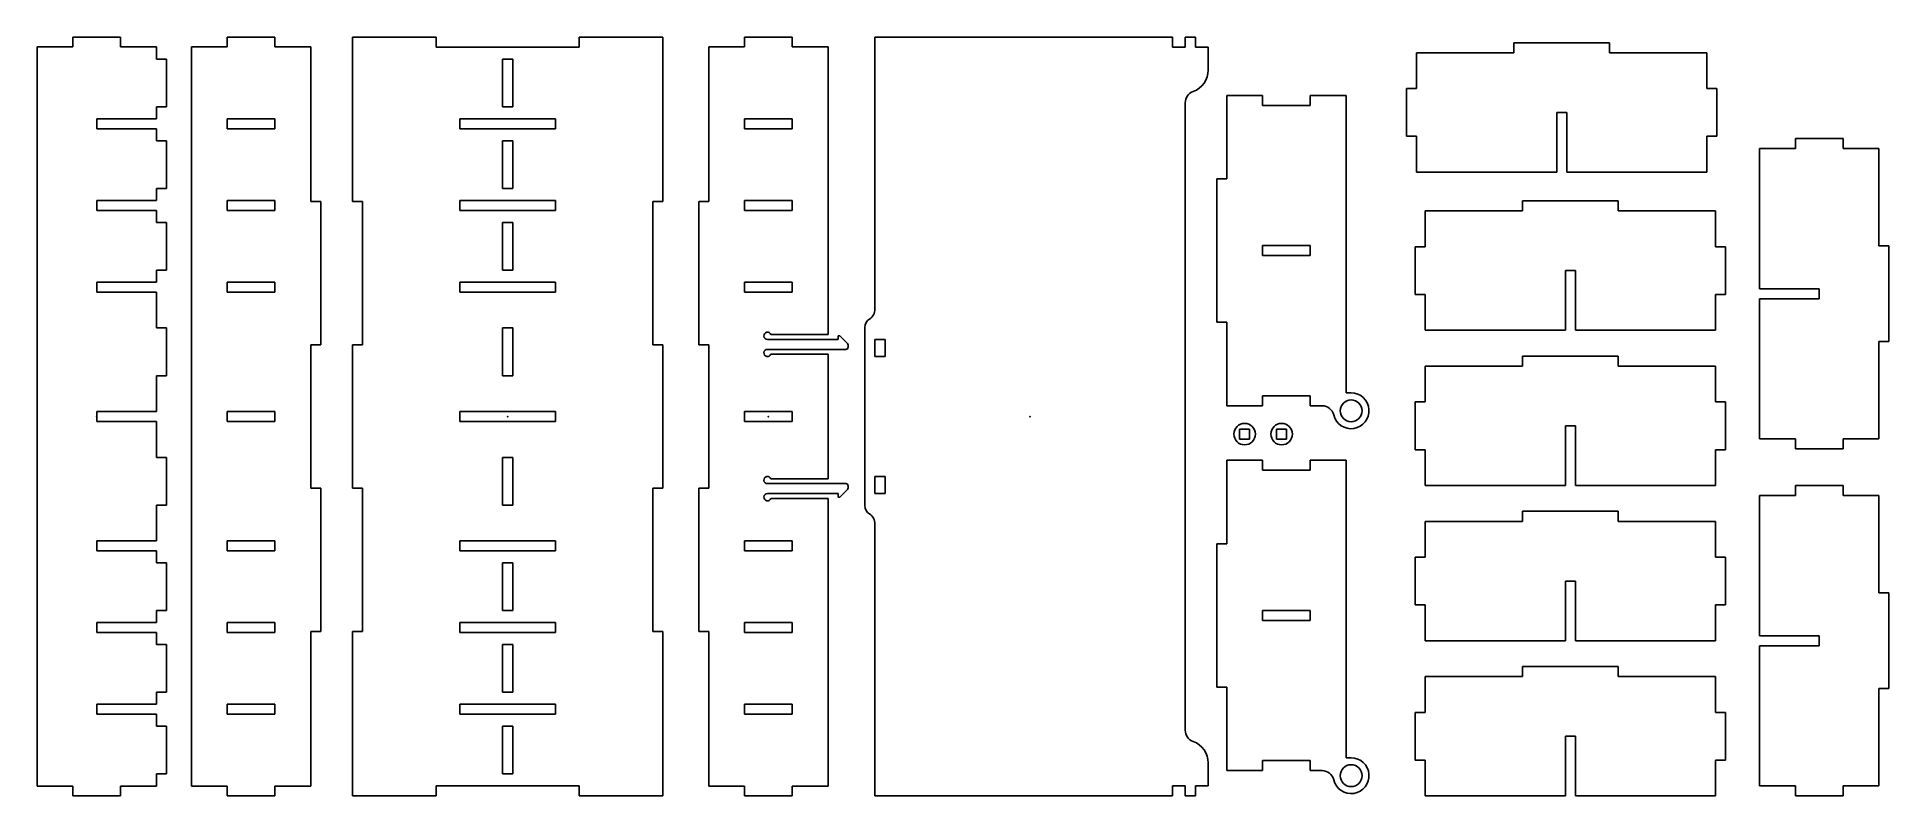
# Model space of a CAD drawing. Extents: x 25 to 801, y 13 to 331.
import ezdxf

# ---------------------------------------------------------------- set-up
doc = ezdxf.new("R2010")
doc.units = 0
doc.layers.get('0').update_dxf_attribs({"linetype": 'CONTINUOUS'})
doc.layers.add('LAYER1', color=7, linetype='CONTINUOUS')
doc.layers.add('STANDARD', color=7, linetype='CONTINUOUS')

# ---------------------------------------------------------------- blocks, each defined once
blk = doc.blocks.new('SE1')
at = {"layer": 'LAYER1', "color": 7, "linetype": 'CONTINUOUS'}
for p, q in [((544, 166.63), (544, 162.43)), ((548.2, 166.63), (544, 166.63)), ((548.2, 162.43), (548.2, 166.63)), ((544, 162.43), (548.2, 162.43))]:
    blk.add_line(p, q, dxfattribs=at)
blk.add_circle((546.1, 164.53), 4.5, dxfattribs=at)
blk = doc.blocks.new('SE')
at = {"layer": 'LAYER1'}
blk.add_blockref('SE1', (0, 0), dxfattribs=at)
blk = doc.blocks.new('SE3')
at = {"layer": 'LAYER1', "color": 7, "linetype": 'CONTINUOUS'}
for p, q in [((606.25, 63), (647.05, 63)), ((606.25, 48), (606.25, 63)), ((687.05, 67.2), (647.05, 67.2)), ((647.05, 67.2), (647.05, 63)), ((687.05, 63), (687.05, 67.2)), ((687.05, 63), (727.85, 63)), ((727.85, 63), (727.85, 48)), ((606.25, 48), (602.05, 48)), ((602.05, 28), (602.05, 48)), ((732.05, 48), (727.85, 48)), ((732.05, 48), (732.05, 28)), ((669.15, 38), (664.95, 38)), ((664.95, 38), (664.95, 13)), ((669.15, 13), (669.15, 38)), ((602.05, 28), (606.25, 28)), ((606.25, 13), (606.25, 28)), ((727.85, 28), (732.05, 28)), ((727.85, 28), (727.85, 13)), ((664.95, 13), (606.25, 13)), ((727.85, 13), (669.15, 13))]:
    blk.add_line(p, q, dxfattribs=at)
blk = doc.blocks.new('SE2')
at = {"layer": 'LAYER1'}
blk.add_blockref('SE3', (0, 0), dxfattribs=at)
blk = doc.blocks.new('SE5')
at = {"layer": 'LAYER1', "color": 7, "linetype": 'CONTINUOUS'}
for p, q in [((761.32, 143), (781.32, 143)), ((761.32, 143), (761.32, 138.8)), ((781.32, 138.8), (781.32, 143)), ((746.32, 138.8), (761.32, 138.8)), ((746.32, 80.1), (746.32, 138.8)), ((781.32, 138.8), (796.32, 138.8)), ((796.32, 138.8), (796.32, 98)), ((800.52, 98), (796.32, 98)), ((800.52, 58), (800.52, 98)), ((771.32, 80.1), (746.32, 80.1)), ((771.32, 75.9), (771.32, 80.1)), ((746.32, 17.2), (746.32, 75.9)), ((746.32, 75.9), (771.32, 75.9)), ((796.32, 58), (800.52, 58)), ((796.32, 58), (796.32, 17.2)), ((761.32, 17.2), (746.32, 17.2)), ((761.32, 17.2), (761.32, 13)), ((796.32, 17.2), (781.32, 17.2)), ((781.32, 13), (781.32, 17.2)), ((781.32, 13), (761.32, 13))]:
    blk.add_line(p, q, dxfattribs=at)
blk = doc.blocks.new('SE4')
at = {"layer": 'LAYER1'}
blk.add_blockref('SE5', (0, 0), dxfattribs=at)
blk = doc.blocks.new('SE7')
at = {"layer": 'LAYER1', "color": 7, "linetype": 'CONTINUOUS'}
for p, q in [((687.05, 132.2), (647.05, 132.2)), ((647.05, 132.2), (647.05, 128)), ((687.05, 128), (687.05, 132.2)), ((606.25, 128), (647.05, 128)), ((606.25, 113), (606.25, 128)), ((687.05, 128), (727.85, 128)), ((727.85, 128), (727.85, 113)), ((606.25, 113), (602.05, 113)), ((602.05, 93), (602.05, 113)), ((732.05, 113), (727.85, 113)), ((732.05, 113), (732.05, 93)), ((669.15, 103), (664.95, 103)), ((664.95, 103), (664.95, 78)), ((669.15, 78), (669.15, 103)), ((602.05, 93), (606.25, 93)), ((606.25, 78), (606.25, 93)), ((727.85, 93), (732.05, 93)), ((727.85, 93), (727.85, 78)), ((664.95, 78), (606.25, 78)), ((727.85, 78), (669.15, 78))]:
    blk.add_line(p, q, dxfattribs=at)
blk = doc.blocks.new('SE6')
at = {"layer": 'LAYER1'}
blk.add_blockref('SE7', (0, 0), dxfattribs=at)
blk = doc.blocks.new('SE9')
at = {"layer": 'LAYER1', "color": 7, "linetype": 'CONTINUOUS'}
for p, q in [((687.05, 197.2), (647.05, 197.2)), ((647.05, 197.2), (647.05, 193)), ((687.05, 193), (687.05, 197.2)), ((606.25, 193), (647.05, 193)), ((606.25, 178), (606.25, 193)), ((687.05, 193), (727.85, 193)), ((727.85, 193), (727.85, 178)), ((606.25, 178), (602.05, 178)), ((602.05, 158), (602.05, 178)), ((732.05, 178), (727.85, 178)), ((732.05, 178), (732.05, 158)), ((669.15, 168), (664.95, 168)), ((664.95, 168), (664.95, 143)), ((669.15, 143), (669.15, 168)), ((602.05, 158), (606.25, 158)), ((606.25, 143), (606.25, 158)), ((727.85, 158), (732.05, 158)), ((727.85, 158), (727.85, 143)), ((664.95, 143), (606.25, 143)), ((727.85, 143), (669.15, 143))]:
    blk.add_line(p, q, dxfattribs=at)
blk = doc.blocks.new('SE8')
at = {"layer": 'LAYER1'}
blk.add_blockref('SE9', (0, 0), dxfattribs=at)
blk = doc.blocks.new('SE11')
at = {"layer": 'LAYER1', "color": 7, "linetype": 'CONTINUOUS'}
for p, q in [((683.43, 328.44), (643.43, 328.44)), ((643.43, 328.44), (643.43, 324.24)), ((683.43, 324.24), (683.43, 328.44)), ((602.63, 324.24), (643.43, 324.24)), ((602.63, 309.24), (602.63, 324.24)), ((683.43, 324.24), (724.23, 324.24)), ((724.23, 324.24), (724.23, 309.24)), ((602.63, 309.24), (598.43, 309.24)), ((598.43, 289.24), (598.43, 309.24)), ((728.43, 309.24), (724.23, 309.24)), ((728.43, 309.24), (728.43, 289.24)), ((665.53, 299.24), (661.33, 299.24)), ((661.33, 299.24), (661.33, 274.24)), ((665.53, 274.24), (665.53, 299.24)), ((598.43, 289.24), (602.63, 289.24)), ((602.63, 274.24), (602.63, 289.24)), ((724.23, 289.24), (728.43, 289.24)), ((724.23, 289.24), (724.23, 274.24)), ((661.33, 274.24), (602.63, 274.24)), ((724.23, 274.24), (665.53, 274.24))]:
    blk.add_line(p, q, dxfattribs=at)
blk = doc.blocks.new('SE10')
at = {"layer": 'LAYER1'}
blk.add_blockref('SE11', (0, 0), dxfattribs=at)
blk = doc.blocks.new('SE13')
at = {"layer": 'LAYER1', "color": 7, "linetype": 'CONTINUOUS'}
for p, q in [((606.25, 258), (647.05, 258)), ((606.25, 243), (606.25, 258)), ((687.05, 262.2), (647.05, 262.2)), ((647.05, 262.2), (647.05, 258)), ((687.05, 258), (687.05, 262.2)), ((687.05, 258), (727.85, 258)), ((727.85, 258), (727.85, 243)), ((606.25, 243), (602.05, 243)), ((602.05, 223), (602.05, 243)), ((732.05, 243), (727.85, 243)), ((732.05, 243), (732.05, 223)), ((669.15, 233), (664.95, 233)), ((664.95, 233), (664.95, 208)), ((669.15, 208), (669.15, 233)), ((602.05, 223), (606.25, 223)), ((606.25, 208), (606.25, 223)), ((727.85, 223), (732.05, 223)), ((727.85, 223), (727.85, 208)), ((664.95, 208), (606.25, 208)), ((727.85, 208), (669.15, 208))]:
    blk.add_line(p, q, dxfattribs=at)
blk = doc.blocks.new('SE12')
at = {"layer": 'LAYER1'}
blk.add_blockref('SE13', (0, 0), dxfattribs=at)
blk = doc.blocks.new('SE15')
at = {"layer": 'LAYER1', "color": 7, "linetype": 'CONTINUOUS'}
for p, q in [((306.11, 326.7), (306.11, 261.9)), ((306.11, 326.7), (321.11, 326.7)), ((321.11, 326.7), (321.11, 330.8)), ((341.11, 330.8), (321.11, 330.8)), ((341.11, 326.7), (341.11, 330.8)), ((356.11, 326.7), (341.11, 326.7)), ((356.11, 206.2), (356.11, 326.7)), ((321.11, 296.6), (321.11, 292.4)), ((341.11, 296.6), (321.11, 296.6)), ((341.11, 292.4), (341.11, 296.6)), ((321.11, 292.4), (341.11, 292.4)), ((301.91, 261.9), (306.11, 261.9)), ((301.91, 201.9), (301.91, 261.9)), ((321.11, 262.4), (321.11, 258.2)), ((341.11, 262.4), (321.11, 262.4)), ((321.11, 258.2), (341.11, 258.2)), ((341.11, 258.2), (341.11, 262.4)), ((321.11, 228.2), (321.11, 224)), ((341.11, 228.2), (321.11, 228.2)), ((341.11, 224), (341.11, 228.2)), ((321.11, 224), (341.11, 224)), ((306.11, 201.9), (301.91, 201.9)), ((306.11, 201.9), (306.11, 141.9)), ((360.31, 204.2), (330.72, 204.2)), ((356.11, 206.2), (332.14, 206.2)), ((361.01, 205.7), (360.31, 205.7)), ((360.31, 205.7), (360.31, 204.2)), ((364.51, 201), (364.51, 201.79)), ((330.72, 200), (363.51, 200)), ((356.11, 145.8), (356.11, 198)), ((321.11, 174), (321.11, 169.8)), ((341.11, 174), (321.11, 174)), ((341.11, 169.8), (341.11, 174)), ((321.11, 169.8), (341.11, 169.8)), ((301.91, 141.9), (306.11, 141.9)), ((301.91, 81.9), (301.91, 141.9)), ((330.72, 143.8), (363.51, 143.8)), ((364.51, 142.8), (364.51, 142.02)), ((360.31, 139.6), (330.72, 139.6)), ((356.11, 137.6), (332.14, 137.6)), ((356.11, 17.1), (356.11, 137.6)), ((360.31, 138.1), (360.31, 139.6)), ((361.01, 138.1), (360.31, 138.1)), ((321.11, 119.8), (321.11, 115.6)), ((341.11, 119.8), (321.11, 119.8)), ((341.11, 115.6), (341.11, 119.8)), ((321.11, 115.6), (341.11, 115.6)), ((321.11, 85.6), (321.11, 81.4)), ((341.11, 85.6), (321.11, 85.6)), ((341.11, 81.4), (341.11, 85.6)), ((306.11, 81.9), (301.91, 81.9)), ((306.11, 81.9), (306.11, 17.1)), ((321.11, 81.4), (341.11, 81.4)), ((321.11, 51.4), (321.11, 47.2)), ((341.11, 51.4), (321.11, 51.4)), ((321.11, 47.2), (341.11, 47.2)), ((341.11, 47.2), (341.11, 51.4)), ((306.11, 17.1), (321.11, 17.1)), ((321.11, 17.1), (321.11, 13)), ((341.11, 17.1), (341.11, 13)), ((356.11, 17.1), (341.11, 17.1)), ((321.11, 13), (341.11, 13))]:
    blk.add_line(p, q, dxfattribs=at)
blk.add_point((331.11, 171.9), dxfattribs=at)
at = {"layer": 'STANDARD', "color": 7, "linetype": 'CONTINUOUS'}
for p, q in [((361.01, 205.7), (364.21, 202.49)), ((332.14, 198), (356.11, 198)), ((332.14, 145.8), (356.11, 145.8)), ((361.01, 138.1), (364.21, 141.31))]:
    blk.add_line(p, q, dxfattribs=at)
for centre, radius, start, end in [((330.72, 205.7), 1.5, 19.47122, 270), ((363.51, 201.79), 1, 0, 45), ((330.72, 198.5), 1.5, 90, 340.52878), ((363.51, 201), 1, 270, 0), ((330.72, 145.3), 1.5, 19.47122, 270), ((363.51, 142.8), 1, 0, 90), ((363.51, 142.02), 1, 315, 0), ((330.72, 138.1), 1.5, 90, 340.52878)]:
    blk.add_arc(centre, radius, start, end, dxfattribs=at)
blk = doc.blocks.new('SE14')
at = {"layer": 'LAYER1'}
blk.add_blockref('SE15', (0, 0), dxfattribs=at)
blk = doc.blocks.new('SE17')
at = {"layer": 'LAYER1', "color": 7, "linetype": 'CONTINUOUS'}
for p, q in [((24.72, 326.7), (39.72, 326.7)), ((24.72, 326.7), (24.72, 17.1)), ((39.72, 326.7), (39.72, 330.8)), ((59.72, 330.8), (39.72, 330.8)), ((59.72, 326.7), (59.72, 330.8)), ((74.72, 326.7), (59.72, 326.7)), ((74.72, 321.6), (74.72, 326.7)), ((78.92, 321.6), (74.72, 321.6)), ((78.92, 301.6), (78.92, 321.6)), ((74.72, 296.6), (49.72, 296.6)), ((49.72, 296.6), (49.72, 292.4)), ((74.72, 296.6), (74.72, 301.6)), ((74.72, 301.6), (78.92, 301.6)), ((49.72, 292.4), (74.72, 292.4)), ((74.72, 287.4), (74.72, 292.4)), ((78.92, 287.4), (74.72, 287.4)), ((78.92, 267.4), (78.92, 287.4)), ((74.72, 262.4), (74.72, 267.4)), ((74.72, 267.4), (78.92, 267.4)), ((74.72, 262.4), (49.72, 262.4)), ((49.72, 262.4), (49.72, 258.2)), ((49.72, 258.2), (74.72, 258.2)), ((74.72, 253.2), (74.72, 258.2)), ((78.92, 253.2), (74.72, 253.2)), ((78.92, 233.2), (78.92, 253.2)), ((74.72, 228.2), (74.72, 233.2)), ((74.72, 233.2), (78.92, 233.2)), ((74.72, 228.2), (49.72, 228.2)), ((49.72, 228.2), (49.72, 224)), ((49.72, 224), (74.72, 224)), ((74.72, 209), (74.72, 224)), ((78.92, 209), (74.72, 209)), ((78.92, 189), (78.92, 209)), ((74.72, 174), (74.72, 189)), ((74.72, 189), (78.92, 189)), ((74.72, 174), (49.72, 174)), ((49.72, 174), (49.72, 169.8)), ((49.72, 169.8), (74.72, 169.8)), ((74.72, 154.8), (74.72, 169.8)), ((78.92, 154.8), (74.72, 154.8)), ((78.92, 134.8), (78.92, 154.8)), ((74.72, 119.8), (74.72, 134.8)), ((74.72, 134.8), (78.92, 134.8)), ((74.72, 119.8), (49.72, 119.8)), ((49.72, 119.8), (49.72, 115.6)), ((49.72, 115.6), (74.72, 115.6)), ((74.72, 110.6), (74.72, 115.6)), ((78.92, 110.6), (74.72, 110.6)), ((78.92, 90.6), (78.92, 110.6)), ((74.72, 85.6), (49.72, 85.6)), ((49.72, 85.6), (49.72, 81.4)), ((74.72, 85.6), (74.72, 90.6)), ((74.72, 90.6), (78.92, 90.6)), ((49.72, 81.4), (74.72, 81.4)), ((74.72, 76.4), (74.72, 81.4)), ((78.92, 76.4), (74.72, 76.4)), ((78.92, 56.4), (78.92, 76.4)), ((74.72, 51.4), (74.72, 56.4)), ((74.72, 56.4), (78.92, 56.4)), ((74.72, 51.4), (49.72, 51.4)), ((49.72, 51.4), (49.72, 47.2)), ((49.72, 47.2), (74.72, 47.2)), ((74.72, 42.2), (74.72, 47.2)), ((78.92, 42.2), (74.72, 42.2)), ((78.92, 22.2), (78.92, 42.2)), ((24.72, 17.1), (39.72, 17.1)), ((39.72, 17.1), (39.72, 13)), ((59.72, 17.1), (59.72, 13)), ((74.72, 17.1), (59.72, 17.1)), ((74.72, 22.2), (78.92, 22.2)), ((74.72, 17.1), (74.72, 22.2)), ((39.72, 13), (59.72, 13))]:
    blk.add_line(p, q, dxfattribs=at)
blk.add_point((49.72, 171.9), dxfattribs=at)
blk = doc.blocks.new('SE16')
at = {"layer": 'LAYER1'}
blk.add_blockref('SE17', (0, 0), dxfattribs=at)
blk = doc.blocks.new('SE19')
at = {"layer": 'LAYER1', "color": 7, "linetype": 'CONTINUOUS'}
for p, q in [((375.75, 330.8), (500.35, 330.8)), ((375.75, 216.92), (375.75, 330.8)), ((505.75, 326.6), (500.35, 326.6)), ((505.75, 330.8), (509.95, 330.8)), ((505.75, 326.6), (505.75, 330.8)), ((509.95, 330.8), (509.95, 326.6)), ((509.95, 326.6), (515.35, 326.6)), ((505.75, 303.28), (505.75, 40.52)), ((371.55, 209.2), (371.55, 134.6)), ((375.75, 197), (375.75, 204.2)), ((375.75, 197), (375.75, 204.2)), ((375.75, 204.2), (379.95, 204.2)), ((379.95, 204.2), (379.95, 197)), ((375.75, 139.6), (375.75, 146.8)), ((379.95, 146.8), (375.75, 146.8)), ((379.95, 139.6), (379.95, 146.8)), ((375.75, 139.6), (379.95, 139.6)), ((375.75, 13), (375.75, 126.88)), ((505.75, 17.2), (500.35, 17.2)), ((505.75, 17.2), (505.75, 13)), ((509.95, 17.2), (515.35, 17.2)), ((509.95, 13), (509.95, 17.2)), ((500.35, 13), (375.75, 13)), ((505.75, 13), (509.95, 13))]:
    blk.add_line(p, q, dxfattribs=at)
for centre, radius, start, end in [((375.75, 209.2), 4.2, 122.92073, 180), ((370.75, 216.92), 5, 302.92073, 0), ((375.75, 134.6), 4.2, 180, 237.07927), ((370.75, 126.88), 5, 0, 57.07927)]:
    blk.add_arc(centre, radius, start, end, dxfattribs=at)
blk.add_point((440.75, 171.9), dxfattribs=at)
at = {"layer": 'STANDARD', "color": 7, "linetype": 'CONTINUOUS'}
for p, q in [((500.35, 330.8), (500.35, 326.6)), ((515.35, 326.6), (515.35, 317)), ((375.75, 197), (379.95, 197)), ((515.35, 17.2), (515.35, 26.8)), ((500.35, 13), (500.35, 17.2))]:
    blk.add_line(p, q, dxfattribs=at)
for centre, radius, start, end in [((505.75, 317), 9.6, 290.02717, 0), ((510.75, 303.28), 5, 110.02717, 180), ((510.75, 40.52), 5, 180, 249.97283), ((505.75, 26.8), 9.6, 0, 69.97283)]:
    blk.add_arc(centre, radius, start, end, dxfattribs=at)
blk = doc.blocks.new('SE18')
at = {"layer": 'LAYER1'}
blk.add_blockref('SE19', (0, 0), dxfattribs=at)
blk = doc.blocks.new('SE21')
at = {"layer": 'LAYER1', "color": 7, "linetype": 'CONTINUOUS'}
for p, q in [((761.32, 288.31), (781.32, 288.31)), ((761.32, 288.31), (761.32, 284.11)), ((781.32, 284.11), (781.32, 288.31)), ((746.32, 284.11), (761.32, 284.11)), ((746.32, 225.41), (746.32, 284.11)), ((781.32, 284.11), (796.32, 284.11)), ((796.32, 284.11), (796.32, 243.31)), ((800.52, 243.31), (796.32, 243.31)), ((800.52, 203.31), (800.52, 243.31)), ((771.32, 225.41), (746.32, 225.41)), ((771.32, 221.21), (771.32, 225.41)), ((746.32, 162.51), (746.32, 221.21)), ((746.32, 221.21), (771.32, 221.21)), ((796.32, 203.31), (800.52, 203.31)), ((796.32, 203.31), (796.32, 162.51)), ((761.32, 162.51), (746.32, 162.51)), ((761.32, 162.51), (761.32, 158.31)), ((781.32, 158.31), (761.32, 158.31)), ((796.32, 162.51), (781.32, 162.51)), ((781.32, 158.31), (781.32, 162.51))]:
    blk.add_line(p, q, dxfattribs=at)
blk = doc.blocks.new('SE20')
at = {"layer": 'LAYER1'}
blk.add_blockref('SE21', (0, 0), dxfattribs=at)

msp = doc.modelspace()

# ---------------------------------------------------------------- linework, layer by layer
at = {"layer": 'LAYER1', "color": 7, "linetype": 'CONTINUOUS'}
for p, q in [((89.38, 326.7), (104.38, 326.7)), ((89.38, 326.7), (89.38, 17.1)), ((104.38, 326.7), (104.38, 330.8)), ((124.38, 330.8), (104.38, 330.8)), ((124.38, 326.7), (124.38, 330.8)), ((139.38, 326.7), (124.38, 326.7)), ((139.38, 261.9), (139.38, 326.7)), ((191.88, 330.8), (156.88, 330.8)), ((156.88, 330.8), (156.88, 261.9)), ((191.88, 330.8), (191.88, 326.6)), ((191.88, 326.6), (251.88, 326.6)), ((286.88, 330.8), (251.88, 330.8)), ((251.88, 326.6), (251.88, 330.8)), ((286.88, 261.9), (286.88, 330.8)), ((219.78, 321.6), (219.78, 301.6)), ((223.98, 321.6), (219.78, 321.6)), ((223.98, 301.6), (223.98, 321.6)), ((523.11, 306.39), (538.11, 306.39)), ((523.11, 271.39), (523.11, 306.39)), ((538.11, 306.39), (538.11, 302.19)), ((558.11, 302.19), (558.11, 306.39)), ((558.11, 306.39), (573.11, 306.39)), ((573.11, 306.39), (573.11, 181.79)), ((124.38, 296.6), (104.38, 296.6)), ((104.38, 296.6), (104.38, 292.4)), ((124.38, 292.4), (124.38, 296.6)), ((201.88, 296.6), (201.88, 292.4)), ((241.88, 296.6), (201.88, 296.6)), ((219.78, 301.6), (223.98, 301.6)), ((241.88, 292.4), (241.88, 296.6)), ((538.11, 302.19), (558.11, 302.19)), ((104.38, 292.4), (124.38, 292.4)), ((201.88, 292.4), (241.88, 292.4)), ((219.78, 287.4), (219.78, 267.4)), ((223.98, 287.4), (219.78, 287.4)), ((223.98, 267.4), (223.98, 287.4)), ((219.78, 267.4), (223.98, 267.4)), ((518.91, 271.39), (518.91, 211.39)), ((523.11, 271.39), (518.91, 271.39)), ((124.38, 262.4), (104.38, 262.4)), ((104.38, 262.4), (104.38, 258.2)), ((104.38, 258.2), (124.38, 258.2)), ((124.38, 258.2), (124.38, 262.4)), ((139.38, 261.9), (143.58, 261.9)), ((143.58, 261.9), (143.58, 201.9)), ((156.88, 261.9), (161.08, 261.9)), ((161.08, 261.9), (161.08, 201.9)), ((201.88, 262.4), (201.88, 258.2)), ((241.88, 262.4), (201.88, 262.4)), ((201.88, 258.2), (241.88, 258.2)), ((241.88, 258.2), (241.88, 262.4)), ((282.68, 201.9), (282.68, 261.9)), ((282.68, 261.9), (286.88, 261.9)), ((219.78, 253.2), (219.78, 233.2)), ((223.98, 253.2), (219.78, 253.2)), ((223.98, 233.2), (223.98, 253.2)), ((538.11, 243.49), (538.11, 239.29)), ((558.11, 243.49), (538.11, 243.49)), ((558.11, 239.29), (558.11, 243.49)), ((219.78, 233.2), (223.98, 233.2)), ((538.11, 239.29), (558.11, 239.29)), ((124.38, 228.2), (104.38, 228.2)), ((104.38, 228.2), (104.38, 224)), ((124.38, 224), (124.38, 228.2)), ((201.88, 228.2), (201.88, 224)), ((241.88, 228.2), (201.88, 228.2)), ((241.88, 224), (241.88, 228.2)), ((104.38, 224), (124.38, 224)), ((201.88, 224), (241.88, 224)), ((518.91, 211.39), (523.11, 211.39)), ((523.11, 176.39), (523.11, 211.39)), ((139.38, 141.9), (139.38, 201.9)), ((143.58, 201.9), (139.38, 201.9)), ((161.08, 201.9), (156.88, 201.9)), ((156.88, 201.9), (156.88, 141.9)), ((223.98, 209), (219.78, 209)), ((219.78, 209), (219.78, 189)), ((223.98, 189), (223.98, 209)), ((286.88, 201.9), (282.68, 201.9)), ((286.88, 141.9), (286.88, 201.9)), ((219.78, 189), (223.98, 189)), ((538.11, 180.59), (538.11, 176.39)), ((558.11, 180.59), (538.11, 180.59)), ((558.11, 176.39), (558.11, 180.59)), ((124.38, 174), (104.38, 174)), ((104.38, 174), (104.38, 169.8)), ((124.38, 169.8), (124.38, 174)), ((201.88, 174), (201.88, 169.8)), ((241.88, 174), (201.88, 174)), ((241.88, 169.8), (241.88, 174)), ((538.11, 176.39), (523.11, 176.39)), ((563.05, 176.39), (558.11, 176.39)), ((104.38, 169.8), (124.38, 169.8)), ((201.88, 169.8), (241.88, 169.8)), ((528.51, 166.63), (528.51, 162.43)), ((532.71, 166.63), (528.51, 166.63)), ((532.71, 162.43), (532.71, 166.63)), ((528.51, 162.43), (532.71, 162.43)), ((223.98, 154.8), (219.78, 154.8)), ((219.78, 154.8), (219.78, 134.8)), ((223.98, 134.8), (223.98, 154.8)), ((523.11, 153.59), (538.11, 153.59)), ((523.11, 118.59), (523.11, 153.59)), ((538.11, 153.59), (538.11, 149.39)), ((538.11, 149.39), (558.11, 149.39)), ((558.11, 149.39), (558.11, 153.59)), ((558.11, 153.59), (573.11, 153.59)), ((573.11, 153.59), (573.11, 28.99)), ((139.38, 141.9), (143.58, 141.9)), ((143.58, 141.9), (143.58, 81.9)), ((156.88, 141.9), (161.08, 141.9)), ((161.08, 81.9), (161.08, 141.9)), ((282.68, 141.9), (286.88, 141.9)), ((282.68, 141.9), (282.68, 81.9)), ((219.78, 134.8), (223.98, 134.8)), ((124.38, 119.8), (104.38, 119.8)), ((104.38, 119.8), (104.38, 115.6)), ((124.38, 115.6), (124.38, 119.8)), ((201.88, 119.8), (201.88, 115.6)), ((241.88, 119.8), (201.88, 119.8)), ((241.88, 115.6), (241.88, 119.8)), ((518.91, 118.59), (518.91, 58.59)), ((523.11, 118.59), (518.91, 118.59)), ((104.38, 115.6), (124.38, 115.6)), ((201.88, 115.6), (241.88, 115.6)), ((223.98, 110.6), (219.78, 110.6)), ((219.78, 110.6), (219.78, 90.6)), ((223.98, 90.6), (223.98, 110.6)), ((124.38, 85.6), (104.38, 85.6)), ((104.38, 85.6), (104.38, 81.4)), ((124.38, 81.4), (124.38, 85.6)), ((201.88, 85.6), (201.88, 81.4)), ((241.88, 85.6), (201.88, 85.6)), ((219.78, 90.6), (223.98, 90.6)), ((241.88, 81.4), (241.88, 85.6)), ((538.11, 90.69), (538.11, 86.49)), ((558.11, 90.69), (538.11, 90.69)), ((538.11, 86.49), (558.11, 86.49)), ((558.11, 86.49), (558.11, 90.69)), ((104.38, 81.4), (124.38, 81.4)), ((139.38, 17.1), (139.38, 81.9)), ((143.58, 81.9), (139.38, 81.9)), ((156.88, 81.9), (161.08, 81.9)), ((156.88, 81.9), (156.88, 13)), ((201.88, 81.4), (241.88, 81.4)), ((282.68, 81.9), (286.88, 81.9)), ((286.88, 13), (286.88, 81.9)), ((223.98, 76.4), (219.78, 76.4)), ((219.78, 76.4), (219.78, 56.4)), ((223.98, 56.4), (223.98, 76.4)), ((219.78, 56.4), (223.98, 56.4)), ((518.91, 58.59), (523.11, 58.59)), ((523.11, 23.59), (523.11, 58.59)), ((124.38, 51.4), (104.38, 51.4)), ((104.38, 51.4), (104.38, 47.2)), ((104.38, 47.2), (124.38, 47.2)), ((124.38, 47.2), (124.38, 51.4)), ((201.88, 51.4), (201.88, 47.2)), ((241.88, 51.4), (201.88, 51.4)), ((201.88, 47.2), (241.88, 47.2)), ((241.88, 47.2), (241.88, 51.4)), ((223.98, 42.2), (219.78, 42.2)), ((219.78, 42.2), (219.78, 22.2)), ((223.98, 22.2), (223.98, 42.2)), ((538.11, 23.59), (523.11, 23.59)), ((538.11, 27.79), (538.11, 23.59)), ((558.11, 27.79), (538.11, 27.79)), ((558.11, 23.59), (558.11, 27.79)), ((563.05, 23.59), (558.11, 23.59)), ((89.38, 17.1), (104.38, 17.1)), ((104.38, 17.1), (104.38, 13)), ((124.38, 17.1), (124.38, 13)), ((139.38, 17.1), (124.38, 17.1)), ((251.88, 17.2), (191.88, 17.2)), ((191.88, 17.2), (191.88, 13)), ((219.78, 22.2), (223.98, 22.2)), ((251.88, 13), (251.88, 17.2)), ((104.38, 13), (124.38, 13)), ((156.88, 13), (191.88, 13)), ((251.88, 13), (286.88, 13))]:
    msp.add_line(p, q, dxfattribs=at)
for centre, radius in [((575.21, 174.29), 4.58), ((530.61, 164.53), 4.5), ((575.21, 21.49), 4.58)]:
    msp.add_circle(centre, radius, dxfattribs=at)
msp.add_point((221.88, 171.9), dxfattribs=at)
at = {"layer": 'STANDARD', "color": 7, "linetype": 'CONTINUOUS'}
for p, q in [((575.21, 181.79), (573.11, 181.79)), ((575.21, 28.99), (573.11, 28.99))]:
    msp.add_line(p, q, dxfattribs=at)
for centre, radius, start in [((575.21, 174.29), 7.5, 193.41485), ((563.05, 171.39), 5, 13.41485), ((563.05, 18.59), 5, 13.41485), ((575.21, 21.49), 7.5, 193.41485)]:
    msp.add_arc(centre, radius, start, 90, dxfattribs=at)

# ---------------------------------------------------------------- block references
for name in ['SE16', 'SE14', 'SE18', 'SE10', 'SE20', 'SE12', 'SE8', 'SE', 'SE4', 'SE6', 'SE2']:
    msp.add_blockref(name, (0, 0))

doc.saveas('drawing.dxf')
